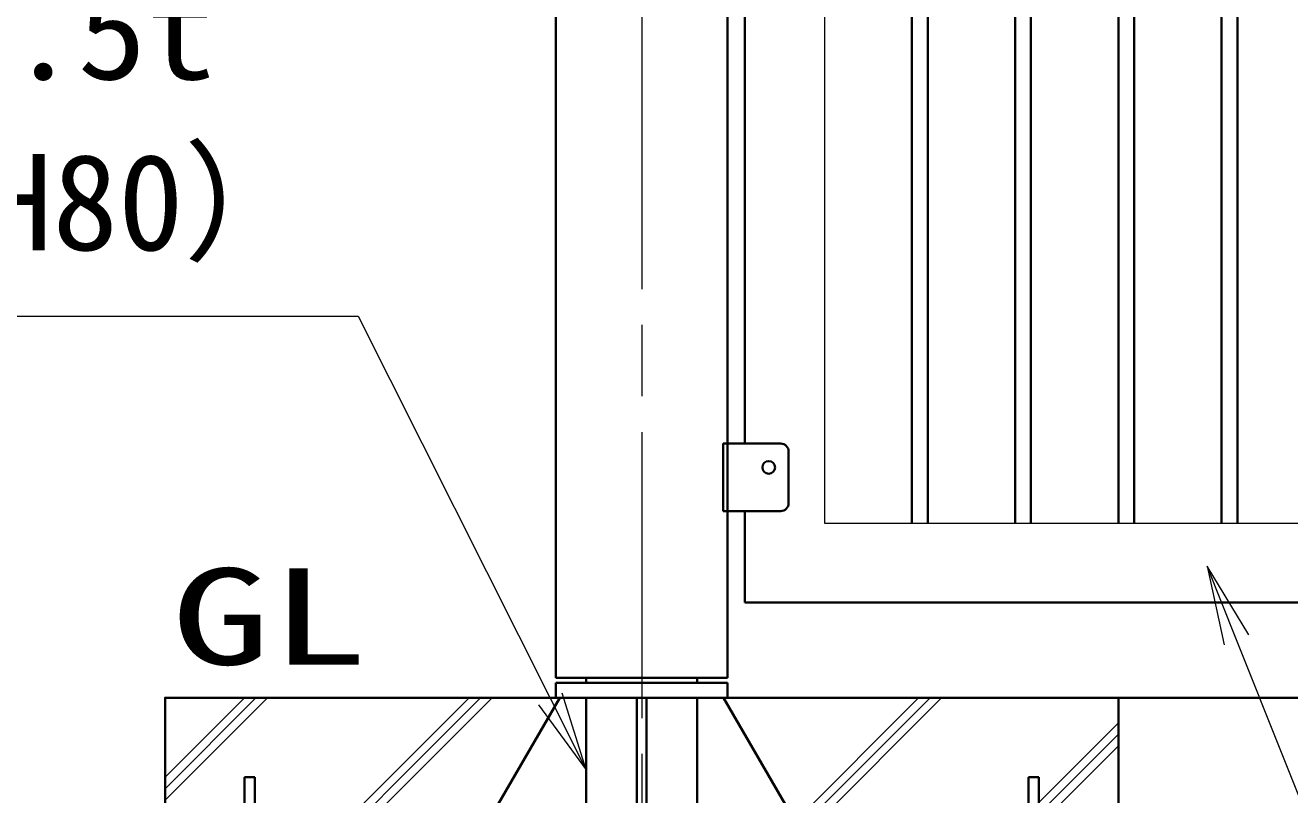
# Model space of a CAD drawing. Units: millimetres, scale not verified. Extents: x -11881 to 11879, y -8400 to 8400.
# Drawn here: x -5183 to -3592, y -1019 to -50 of the extents above; entities that cross this region are included whole.
import ezdxf
from ezdxf.enums import TextEntityAlignment as Align

# ---------------------------------------------------------------- set-up
doc = ezdxf.new("R2010")
doc.units = ezdxf.units.MM
doc.header["$LTSCALE"] = 30
doc.linetypes.add('USER1', pattern=[18, 12, -1.5, 3, -1.5])
for name, color, linetype, lineweight in [('0-1_外形線', 7, 'Continuous', 35), ('0-2_軸線', 200, 'USER1', 15), ('0-3_細線', 2, 'Continuous', 35), ('0-4_寸法線', 4, 'Continuous', 18), ('0-5_0', 7, 'Continuous', 18), ('1-5_ハッチング', 253, 'Continuous', 13)]:
    doc.layers.add(name, color=color, linetype=linetype, lineweight=lineweight)
doc.layers.add('0-D_文字2', color=254, linetype='Continuous')
doc.styles.add('ＭＳ ゴシック', font='')
doc.styles.get('ＭＳ ゴシック').set_extended_font_data('MS Gothic')

# ---------------------------------------------------------------- blocks, each defined once
blk = doc.blocks.new('S29')
at = {"layer": '0-4_寸法線'}
for points in [[(22598362.3, 86206849.8), (22569883.9, 86206849.8), (22554142.1, 86246267.8), (22553029.5, 86249053.9)], [(22554606.5, 86246453.2), (22553029.5, 86249053.9), (22553677.8, 86246082.4)]]:
    blk.add_lwpolyline(points, dxfattribs=at)
blk = doc.blocks.new('dgdgdhfjhg')
at = {"layer": '0-1_外形線'}
for p, q in [((-3094.5, 0), (-6237, -5430)), ((-3244.5, 0), (3244.5, 0)), ((-2097, 0), (-2097, -5430)), ((-180, -5430), (-180, 0)), ((180, 0), (180, -5430)), ((2097, 0), (2097, -5430)), ((3094.5, 0), (6237, -5430))]:
    blk.add_line(p, q, dxfattribs=at)
blk.add_lwpolyline([(-18000, 0), (18000, 0), (18000, -6000), (-18000, -6000)], close=True, dxfattribs=at)
at = {"layer": '0-3_細線'}
for p, q in [((-15000, -29610), (-15000, -3000)), ((-15000, -3000), (-14610, -3000)), ((-14610, -3000), (-14610, -29610)), ((14610, -29610), (14610, -3000)), ((14610, -3000), (15000, -3000)), ((15000, -3000), (15000, -29610))]:
    blk.add_line(p, q, dxfattribs=at)
at = {"layer": '1-5_ハッチング'}
for p, q in [((-6111.5, -5213.2), (-11324.7, 0)), ((-5952, -4937.6), (-10889.7, 0)), ((-5840.8, -4613.9), (-10454.7, 0)), ((18000, -3868.8), (14131.2, 0)), ((18000, -3433.8), (14566.2, 0)), ((18000, -2998.8), (15001.2, 0)), ((-12939.9, -6000), (-18000, -939.9)), ((-13374.9, -6000), (-18000, -1374.9)), ((-13809.9, -6000), (-18000, -1809.9))]:
    blk.add_line(p, q, dxfattribs=at)
for points in [[(11645.9, -6000), (7324.9, -1679), (5645.9, 0)], [(12080.9, -6000), (7484.2, -1403.2), (6080.9, 0)], [(12515.9, -6000), (7643.4, -1127.5), (6515.9, 0)]]:
    blk.add_lwpolyline(points, dxfattribs=at)
blk = doc.blocks.new('S49')
at = {"layer": '0-4_寸法線'}
for points in [[(22483657.5, 86258490.3), (22520977.5, 86258490.3), (22528236.2, 86244036.3), (22529582.5, 86241355.3)], [(22527789.4, 86243811.9), (22529582.5, 86241355.3), (22528683, 86244260.7)]]:
    blk.add_lwpolyline(points, dxfattribs=at)
at = {"layer": '0-4_寸法線', "color": 254, "style": 'ＭＳ ゴシック', "width": 1.05}
blk.add_text('φ139.8×9.5t', height=3637, dxfattribs=at).set_placement((22483052.7, 86266342.1), align=Align.BOTTOM_LEFT)
at = {"layer": '0-4_寸法線', "color": 254, "style": 'ＭＳ ゴシック'}
blk.add_text('（125A×SCH80）', height=3637, dxfattribs=at).set_placement((22482205.9, 86259890.9), align=Align.BOTTOM_LEFT)

msp = doc.modelspace()

# ---------------------------------------------------------------- linework, layer by layer
at = {"layer": '0-1_外形線'}
for p, q in [((-4515.7, -871.95), (-4515.7, 903.05)), ((-4299.4, 903.05), (-4299.4, -871.95)), ((-4067.55, 803.05), (-4067.55, -676.95)), ((-4047.55, -676.95), (-4047.55, 803.05)), ((-3937.55, 803.05), (-3937.55, -676.95)), ((-3917.55, -676.95), (-3917.55, 803.05)), ((-3807.55, 803.05), (-3807.55, -676.95)), ((-3787.55, -676.95), (-3787.55, 803.05)), ((-3677.55, 803.05), (-3677.55, -676.95)), ((-3657.55, -676.95), (-3657.55, 803.05)), ((-4277.55, 683.05), (-4277.55, -576.95)), ((-4305.05, -661.95), (-4305.05, -576.95)), ((-4305.05, -576.95), (-4232.55, -576.95)), ((-4222.55, -586.95), (-4222.55, -651.95)), ((-4232.55, -661.95), (-4305.05, -661.95)), ((-4277.55, -661.95), (-4277.55, -776.95)), ((-277.55, -776.95), (-4277.55, -776.95)), ((-4515.7, -871.95), (-4299.4, -871.95)), ((-4477.45, -871.95), (-4477.45, -877.95)), ((-4337.65, -877.95), (-4337.65, -871.95)), ((-4515.7, -877.95), (-4299.4, -877.95)), ((-4515.7, -896.95), (-4515.7, -877.95)), ((-4299.4, -877.95), (-4299.4, -896.95)), ((-5007.55, -896.95), (4467.45, -896.95))]:
    msp.add_line(p, q, dxfattribs=at)
for centre, start, end in [((-4232.55, -586.95), 0, 90), ((-4232.55, -651.95), 270, 0)]:
    msp.add_arc(centre, 10, start, end, dxfattribs=at)
at = {"layer": '0-2_軸線'}
msp.add_line((-4407.55, 1057.62), (-4407.55, -1776.42), dxfattribs=at)
at = {"layer": '0-3_細線'}
msp.add_circle((-4247.55, -606.95), 8, dxfattribs=at)
at = {"layer": '0-5_0'}
msp.add_lwpolyline([(-4177.55, 803.05), (-4177.55, -676.95), (-377.55, -676.95), (-377.55, -456.45)], dxfattribs=at)

# ---------------------------------------------------------------- block references
at = {"layer": '0-1_外形線', "xscale": -0.03333333, "yscale": 0.03333333}
msp.add_blockref('dgdgdhfjhg', (-4407.55, -896.95), dxfattribs=at)
at = {"layer": '0-4_寸法線', "xscale": 0.03333333, "yscale": 0.03333333}
for name in ['S49', 'S29']:
    msp.add_blockref(name, (-755463.53, -2875699.3), dxfattribs=at)

# ---------------------------------------------------------------- texts
at = {"layer": '0-D_文字2', "style": 'ＭＳ ゴシック', "width": 1.5}
msp.add_text('GL', height=121.2, dxfattribs=at).set_placement((-4999.23, -891.54), align=Align.BOTTOM_LEFT)

doc.saveas('drawing.dxf')
